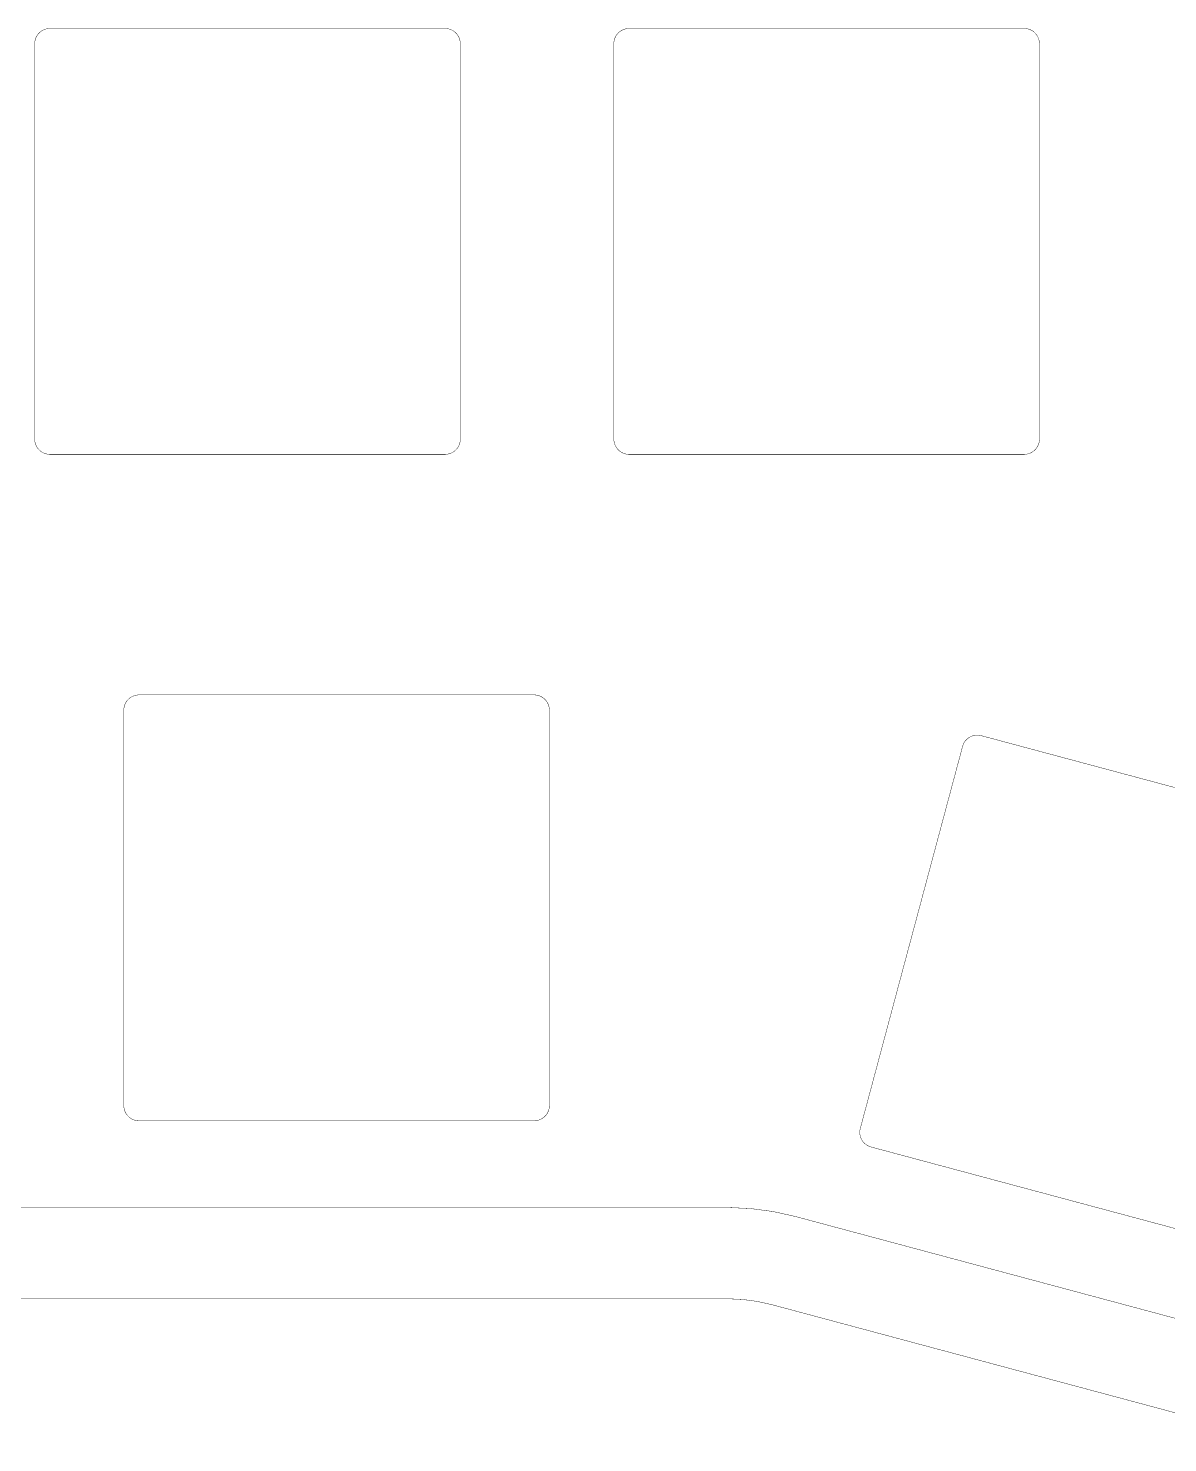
# Model space of a CAD drawing. Header units: inches. Extents: x -214 to 438, y -213 to 250.
# Drawn here: x 10.33 to 47.81, y 69.28 to 115.78 of the extents above; entities that cross this region are included whole.
import ezdxf

# ---------------------------------------------------------------- set-up
doc = ezdxf.new("R2010")
doc.units = ezdxf.units.IN
doc.layers.add('Drawing3', color=56, linetype='Continuous')

msp = doc.modelspace()

# ---------------------------------------------------------------- linework, layer by layer
at = {"layer": 'Drawing3', "const_width": 0.0127}
for points in [[(10.954, 115.765, -0.044044), (11.042, 115.773)], [(24.041, 115.773, -0.044794), (24.13, 115.765)], [(30.004, 115.765, -0.044044), (30.092, 115.773)], [(43.091, 115.773, -0.044794), (43.18, 115.765)], [(10.542, 115.273, -0.044794), (10.55, 115.362)], [(10.55, 115.362, -0.04285), (10.573, 115.445)], [(10.573, 115.445, -0.043009), (10.609, 115.523)], [(10.609, 115.523, -0.043168), (10.658, 115.593)], [(10.658, 115.593, -0.043329), (10.72, 115.655)], [(10.72, 115.655, -0.043493), (10.791, 115.705)], [(10.791, 115.705, -0.043665), (10.87, 115.742)], [(10.87, 115.742, -0.043848), (10.954, 115.765)], [(24.13, 115.765, -0.04285), (24.213, 115.742)], [(24.213, 115.742, -0.043009), (24.291, 115.706)], [(24.291, 115.706, -0.043168), (24.362, 115.656)], [(24.362, 115.656, -0.043329), (24.423, 115.595)], [(24.423, 115.595, -0.043493), (24.473, 115.524)], [(24.473, 115.524, -0.043665), (24.51, 115.445)], [(24.51, 115.445, -0.043848), (24.533, 115.361)], [(24.533, 115.361, -0.044044), (24.541, 115.273)], [(29.592, 115.273, -0.044794), (29.6, 115.362)], [(29.6, 115.362, -0.04285), (29.623, 115.445)], [(29.623, 115.445, -0.043009), (29.659, 115.523)], [(29.659, 115.523, -0.043168), (29.708, 115.593)], [(29.708, 115.593, -0.043329), (29.77, 115.655)], [(29.77, 115.655, -0.043493), (29.841, 115.705)], [(29.841, 115.705, -0.043665), (29.92, 115.742)], [(29.92, 115.742, -0.043848), (30.004, 115.765)], [(43.18, 115.765, -0.04285), (43.263, 115.742)], [(43.263, 115.742, -0.043009), (43.341, 115.706)], [(43.341, 115.706, -0.043168), (43.412, 115.656)], [(43.412, 115.656, -0.043329), (43.473, 115.595)], [(43.473, 115.595, -0.043493), (43.523, 115.524)], [(43.523, 115.524, -0.043665), (43.56, 115.445)], [(43.56, 115.445, -0.043848), (43.583, 115.361)], [(43.583, 115.361, -0.044044), (43.591, 115.273)], [(10.55, 102.186, -0.044044), (10.542, 102.274)], [(10.573, 102.101, -0.043848), (10.55, 102.186)], [(10.61, 102.022, -0.043665), (10.573, 102.101)], [(10.66, 101.951, -0.043493), (10.61, 102.022)], [(10.721, 101.89, -0.043329), (10.66, 101.951)], [(10.792, 101.841, -0.043168), (10.721, 101.89)], [(10.87, 101.804, -0.043009), (10.792, 101.841)], [(24.293, 101.842, -0.043665), (24.214, 101.804)], [(24.364, 101.892, -0.043493), (24.293, 101.842)], [(24.425, 101.953, -0.043329), (24.364, 101.892)], [(24.474, 102.024, -0.043168), (24.425, 101.953)], [(24.511, 102.102, -0.043009), (24.474, 102.024)], [(24.533, 102.185, -0.04285), (24.511, 102.102)], [(24.541, 102.274, -0.044794), (24.533, 102.185)], [(29.6, 102.186, -0.044044), (29.592, 102.274)], [(29.623, 102.101, -0.043848), (29.6, 102.186)], [(29.66, 102.022, -0.043665), (29.623, 102.101)], [(29.71, 101.951, -0.043493), (29.66, 102.022)], [(29.771, 101.89, -0.043329), (29.71, 101.951)], [(29.842, 101.841, -0.043168), (29.771, 101.89)], [(29.92, 101.804, -0.043009), (29.842, 101.841)], [(43.343, 101.842, -0.043665), (43.264, 101.804)], [(43.414, 101.892, -0.043493), (43.343, 101.842)], [(43.475, 101.953, -0.043329), (43.414, 101.892)], [(43.524, 102.024, -0.043168), (43.475, 101.953)], [(43.561, 102.102, -0.043009), (43.524, 102.024)], [(43.583, 102.185, -0.04285), (43.561, 102.102)], [(43.591, 102.274, -0.044794), (43.583, 102.185)], [(10.953, 101.782, -0.04285), (10.87, 101.804)], [(11.042, 101.774, -0.044794), (10.953, 101.782)], [(24.129, 101.782, -0.044044), (24.041, 101.774)], [(24.214, 101.804, -0.043848), (24.129, 101.782)], [(30.003, 101.782, -0.04285), (29.92, 101.804)], [(30.092, 101.774, -0.044794), (30.003, 101.782)], [(43.179, 101.782, -0.044044), (43.091, 101.774)], [(43.264, 101.804, -0.043848), (43.179, 101.782)], [(13.473, 93.365, -0.044794), (13.481, 93.454)], [(13.481, 93.454, -0.04285), (13.503, 93.537)], [(13.503, 93.537, -0.043009), (13.54, 93.615)], [(13.54, 93.615, -0.043168), (13.589, 93.685)], [(13.589, 93.685, -0.043329), (13.65, 93.747)], [(13.65, 93.747, -0.043493), (13.722, 93.797)], [(13.722, 93.797, -0.043665), (13.801, 93.834)], [(13.801, 93.834, -0.043848), (13.885, 93.857)], [(13.885, 93.857, -0.044044), (13.973, 93.865)], [(26.972, 93.865, -0.044794), (27.061, 93.857)], [(27.061, 93.857, -0.04285), (27.144, 93.834)], [(27.144, 93.834, -0.043009), (27.222, 93.798)], [(27.222, 93.798, -0.043168), (27.293, 93.748)], [(27.293, 93.748, -0.043329), (27.354, 93.687)], [(27.354, 93.687, -0.043493), (27.404, 93.616)], [(27.404, 93.616, -0.043665), (27.441, 93.537)], [(27.441, 93.537, -0.043848), (27.464, 93.452)], [(27.464, 93.452, -0.044044), (27.472, 93.365)], [(41.334, 92.496, -0.043493), (41.415, 92.526)], [(41.415, 92.526, -0.043665), (41.501, 92.541)], [(41.501, 92.541, -0.043848), (41.589, 92.541)], [(41.589, 92.541, -0.044044), (41.676, 92.526)], [(41.063, 92.172, -0.044794), (41.094, 92.257)], [(41.094, 92.257, -0.04285), (41.137, 92.331)], [(41.137, 92.331, -0.043009), (41.193, 92.397)], [(41.193, 92.397, -0.043168), (41.259, 92.452)], [(41.259, 92.452, -0.043329), (41.334, 92.496)], [(13.481, 80.278, -0.044044), (13.473, 80.366)], [(13.504, 80.193, -0.043848), (13.481, 80.278)], [(13.541, 80.114, -0.043665), (13.504, 80.193)], [(13.591, 80.043, -0.043493), (13.541, 80.114)], [(13.652, 79.982, -0.043329), (13.591, 80.043)], [(13.723, 79.933, -0.043168), (13.652, 79.982)], [(27.294, 79.984, -0.043493), (27.223, 79.934)], [(27.356, 80.045, -0.043329), (27.294, 79.984)], [(27.405, 80.116, -0.043168), (27.356, 80.045)], [(27.441, 80.194, -0.043009), (27.405, 80.116)], [(27.464, 80.276, -0.04285), (27.441, 80.194)], [(27.472, 80.366, -0.044794), (27.464, 80.276)], [(13.801, 79.896, -0.043009), (13.723, 79.933)], [(13.884, 79.874, -0.04285), (13.801, 79.896)], [(13.973, 79.866, -0.044794), (13.884, 79.874)], [(27.06, 79.873, -0.044044), (26.972, 79.866)], [(27.144, 79.896, -0.043848), (27.06, 79.873)], [(27.223, 79.934, -0.043665), (27.144, 79.896)], [(37.684, 79.442, -0.043848), (37.684, 79.53)], [(37.684, 79.53, -0.044044), (37.699, 79.616)], [(37.699, 79.356, -0.043665), (37.684, 79.442)], [(37.729, 79.274, -0.043493), (37.699, 79.356)], [(37.773, 79.199, -0.043329), (37.729, 79.274)], [(37.829, 79.133, -0.043168), (37.773, 79.199)], [(37.894, 79.078, -0.043009), (37.829, 79.133)], [(37.968, 79.035, -0.04285), (37.894, 79.078)], [(38.053, 79.004, -0.044794), (37.968, 79.035)], [(33.323, 77.015, -0.065543), (35.561, 76.72)], [(33.323, 74.015, -0.065543), (34.785, 73.822)]]:
    msp.add_lwpolyline(points, format="xyb", dxfattribs=at)
for points in [[(11.042, 115.773), (24.041, 115.773)], [(30.092, 115.773), (43.091, 115.773)], [(10.542, 102.274), (10.542, 115.273)], [(24.541, 102.274), (24.541, 115.273)], [(29.592, 102.274), (29.592, 115.273)], [(43.591, 102.274), (43.591, 115.273)], [(11.042, 101.774), (24.041, 101.774)], [(30.092, 101.774), (43.091, 101.774)], [(13.973, 93.865), (26.972, 93.865)], [(13.473, 80.366), (13.473, 93.365)], [(27.472, 80.366), (27.472, 93.365)], [(41.676, 92.526), (54.232, 89.162)], [(37.699, 79.616), (41.063, 92.172)], [(13.973, 79.866), (26.972, 79.866)], [(38.053, 79.004), (50.609, 75.64)], [(-15.192, 77.015), (33.323, 77.015)], [(35.561, 76.72), (52.481, 72.187)], [(-15.192, 74.015), (33.323, 74.015)], [(34.785, 73.822), (51.705, 69.289)]]:
    msp.add_lwpolyline(points, dxfattribs=at)
at = {"layer": 'Drawing3', "const_width": 0.00635}
for points in [[(11.039, 115.773, 1), (11.045, 115.773, 1)], [(24.038, 115.773, 1), (24.044, 115.773, 1)], [(30.089, 115.773, 1), (30.095, 115.773, 1)], [(43.088, 115.773, 1), (43.094, 115.773, 1)], [(10.547, 115.362, 1), (10.553, 115.362, 1)], [(10.547, 115.362, 1), (10.553, 115.362, 1)], [(10.569, 115.445, 1), (10.576, 115.445, 1)], [(10.569, 115.445, 1), (10.576, 115.445, 1)], [(10.606, 115.523, 1), (10.612, 115.523, 1)], [(10.606, 115.523, 1), (10.612, 115.523, 1)], [(10.655, 115.593, 1), (10.662, 115.593, 1)], [(10.655, 115.593, 1), (10.662, 115.593, 1)], [(10.716, 115.655, 1), (10.723, 115.655, 1)], [(10.716, 115.655, 1), (10.723, 115.655, 1)], [(10.788, 115.705, 1), (10.794, 115.705, 1)], [(10.788, 115.705, 1), (10.794, 115.705, 1)], [(10.867, 115.742, 1), (10.873, 115.742, 1)], [(10.867, 115.742, 1), (10.873, 115.742, 1)], [(10.951, 115.765, 1), (10.958, 115.765, 1)], [(10.951, 115.765, 1), (10.958, 115.765, 1)], [(24.127, 115.765, 1), (24.134, 115.765, 1)], [(24.127, 115.765, 1), (24.134, 115.765, 1)], [(24.21, 115.742, 1), (24.216, 115.742, 1)], [(24.21, 115.742, 1), (24.216, 115.742, 1)], [(24.288, 115.706, 1), (24.294, 115.706, 1)], [(24.288, 115.706, 1), (24.294, 115.706, 1)], [(24.359, 115.656, 1), (24.365, 115.656, 1)], [(24.359, 115.656, 1), (24.365, 115.656, 1)], [(24.42, 115.595, 1), (24.426, 115.595, 1)], [(24.42, 115.595, 1), (24.426, 115.595, 1)], [(24.47, 115.524, 1), (24.476, 115.524, 1)], [(24.47, 115.524, 1), (24.476, 115.524, 1)], [(24.507, 115.445, 1), (24.514, 115.445, 1)], [(24.507, 115.445, 1), (24.514, 115.445, 1)], [(24.53, 115.361, 1), (24.537, 115.361, 1)], [(24.53, 115.361, 1), (24.537, 115.361, 1)], [(29.597, 115.362, 1), (29.603, 115.362, 1)], [(29.597, 115.362, 1), (29.603, 115.362, 1)], [(29.619, 115.445, 1), (29.626, 115.445, 1)], [(29.619, 115.445, 1), (29.626, 115.445, 1)], [(29.656, 115.523, 1), (29.662, 115.523, 1)], [(29.656, 115.523, 1), (29.662, 115.523, 1)], [(29.705, 115.593, 1), (29.712, 115.593, 1)], [(29.705, 115.593, 1), (29.712, 115.593, 1)], [(29.766, 115.655, 1), (29.773, 115.655, 1)], [(29.766, 115.655, 1), (29.773, 115.655, 1)], [(29.838, 115.705, 1), (29.844, 115.705, 1)], [(29.838, 115.705, 1), (29.844, 115.705, 1)], [(29.917, 115.742, 1), (29.923, 115.742, 1)], [(29.917, 115.742, 1), (29.923, 115.742, 1)], [(30.001, 115.765, 1), (30.008, 115.765, 1)], [(30.001, 115.765, 1), (30.008, 115.765, 1)], [(43.177, 115.765, 1), (43.184, 115.765, 1)], [(43.177, 115.765, 1), (43.184, 115.765, 1)], [(43.26, 115.742, 1), (43.266, 115.742, 1)], [(43.26, 115.742, 1), (43.266, 115.742, 1)], [(43.338, 115.706, 1), (43.344, 115.706, 1)], [(43.338, 115.706, 1), (43.344, 115.706, 1)], [(43.409, 115.656, 1), (43.415, 115.656, 1)], [(43.409, 115.656, 1), (43.415, 115.656, 1)], [(43.47, 115.595, 1), (43.476, 115.595, 1)], [(43.47, 115.595, 1), (43.476, 115.595, 1)], [(43.52, 115.524, 1), (43.526, 115.524, 1)], [(43.52, 115.524, 1), (43.526, 115.524, 1)], [(43.557, 115.445, 1), (43.564, 115.445, 1)], [(43.557, 115.445, 1), (43.564, 115.445, 1)], [(43.58, 115.361, 1), (43.587, 115.361, 1)], [(43.58, 115.361, 1), (43.587, 115.361, 1)], [(10.539, 115.273, 1), (10.545, 115.273, 1)], [(24.538, 115.273, 1), (24.544, 115.273, 1)], [(29.589, 115.273, 1), (29.595, 115.273, 1)], [(43.588, 115.273, 1), (43.594, 115.273, 1)], [(10.539, 102.274, 1), (10.545, 102.274, 1)], [(10.547, 102.186, 1), (10.553, 102.186, 1)], [(10.547, 102.186, 1), (10.553, 102.186, 1)], [(10.57, 102.101, 1), (10.576, 102.101, 1)], [(10.57, 102.101, 1), (10.576, 102.101, 1)], [(10.607, 102.022, 1), (10.613, 102.022, 1)], [(10.607, 102.022, 1), (10.613, 102.022, 1)], [(10.657, 101.951, 1), (10.663, 101.951, 1)], [(10.657, 101.951, 1), (10.663, 101.951, 1)], [(10.718, 101.89, 1), (10.725, 101.89, 1)], [(10.718, 101.89, 1), (10.725, 101.89, 1)], [(10.789, 101.841, 1), (10.795, 101.841, 1)], [(10.789, 101.841, 1), (10.795, 101.841, 1)], [(24.289, 101.842, 1), (24.296, 101.842, 1)], [(24.289, 101.842, 1), (24.296, 101.842, 1)], [(24.36, 101.892, 1), (24.367, 101.892, 1)], [(24.36, 101.892, 1), (24.367, 101.892, 1)], [(24.422, 101.953, 1), (24.428, 101.953, 1)], [(24.422, 101.953, 1), (24.428, 101.953, 1)], [(24.471, 102.024, 1), (24.477, 102.024, 1)], [(24.471, 102.024, 1), (24.477, 102.024, 1)], [(24.507, 102.102, 1), (24.514, 102.102, 1)], [(24.507, 102.102, 1), (24.514, 102.102, 1)], [(24.53, 102.185, 1), (24.536, 102.185, 1)], [(24.53, 102.185, 1), (24.536, 102.185, 1)], [(24.538, 102.274, 1), (24.544, 102.274, 1)], [(29.589, 102.274, 1), (29.595, 102.274, 1)], [(29.597, 102.186, 1), (29.603, 102.186, 1)], [(29.597, 102.186, 1), (29.603, 102.186, 1)], [(29.62, 102.101, 1), (29.626, 102.101, 1)], [(29.62, 102.101, 1), (29.626, 102.101, 1)], [(29.657, 102.022, 1), (29.663, 102.022, 1)], [(29.657, 102.022, 1), (29.663, 102.022, 1)], [(29.707, 101.951, 1), (29.713, 101.951, 1)], [(29.707, 101.951, 1), (29.713, 101.951, 1)], [(29.768, 101.89, 1), (29.775, 101.89, 1)], [(29.768, 101.89, 1), (29.775, 101.89, 1)], [(29.839, 101.841, 1), (29.845, 101.841, 1)], [(29.839, 101.841, 1), (29.845, 101.841, 1)], [(43.339, 101.842, 1), (43.346, 101.842, 1)], [(43.339, 101.842, 1), (43.346, 101.842, 1)], [(43.41, 101.892, 1), (43.417, 101.892, 1)], [(43.41, 101.892, 1), (43.417, 101.892, 1)], [(43.472, 101.953, 1), (43.478, 101.953, 1)], [(43.472, 101.953, 1), (43.478, 101.953, 1)], [(43.521, 102.024, 1), (43.527, 102.024, 1)], [(43.521, 102.024, 1), (43.527, 102.024, 1)], [(43.557, 102.102, 1), (43.564, 102.102, 1)], [(43.557, 102.102, 1), (43.564, 102.102, 1)], [(43.58, 102.185, 1), (43.586, 102.185, 1)], [(43.58, 102.185, 1), (43.586, 102.185, 1)], [(43.588, 102.274, 1), (43.594, 102.274, 1)], [(10.867, 101.804, 1), (10.873, 101.804, 1)], [(10.867, 101.804, 1), (10.873, 101.804, 1)], [(10.95, 101.782, 1), (10.956, 101.782, 1)], [(10.95, 101.782, 1), (10.956, 101.782, 1)], [(11.039, 101.774, 1), (11.045, 101.774, 1)], [(24.038, 101.774, 1), (24.044, 101.774, 1)], [(24.126, 101.782, 1), (24.132, 101.782, 1)], [(24.126, 101.782, 1), (24.132, 101.782, 1)], [(24.21, 101.804, 1), (24.217, 101.804, 1)], [(24.21, 101.804, 1), (24.217, 101.804, 1)], [(29.917, 101.804, 1), (29.923, 101.804, 1)], [(29.917, 101.804, 1), (29.923, 101.804, 1)], [(30, 101.782, 1), (30.006, 101.782, 1)], [(30, 101.782, 1), (30.006, 101.782, 1)], [(30.089, 101.774, 1), (30.095, 101.774, 1)], [(43.088, 101.774, 1), (43.094, 101.774, 1)], [(43.176, 101.782, 1), (43.182, 101.782, 1)], [(43.176, 101.782, 1), (43.182, 101.782, 1)], [(43.26, 101.804, 1), (43.267, 101.804, 1)], [(43.26, 101.804, 1), (43.267, 101.804, 1)], [(13.478, 93.454, 1), (13.484, 93.454, 1)], [(13.478, 93.454, 1), (13.484, 93.454, 1)], [(13.5, 93.537, 1), (13.507, 93.537, 1)], [(13.5, 93.537, 1), (13.507, 93.537, 1)], [(13.537, 93.615, 1), (13.543, 93.615, 1)], [(13.537, 93.615, 1), (13.543, 93.615, 1)], [(13.586, 93.685, 1), (13.592, 93.685, 1)], [(13.586, 93.685, 1), (13.592, 93.685, 1)], [(13.647, 93.747, 1), (13.654, 93.747, 1)], [(13.647, 93.747, 1), (13.654, 93.747, 1)], [(13.718, 93.797, 1), (13.725, 93.797, 1)], [(13.718, 93.797, 1), (13.725, 93.797, 1)], [(13.797, 93.834, 1), (13.804, 93.834, 1)], [(13.797, 93.834, 1), (13.804, 93.834, 1)], [(13.882, 93.857, 1), (13.888, 93.857, 1)], [(13.882, 93.857, 1), (13.888, 93.857, 1)], [(13.97, 93.865, 1), (13.976, 93.865, 1)], [(26.969, 93.865, 1), (26.975, 93.865, 1)], [(27.058, 93.857, 1), (27.064, 93.857, 1)], [(27.058, 93.857, 1), (27.064, 93.857, 1)], [(27.141, 93.834, 1), (27.147, 93.834, 1)], [(27.141, 93.834, 1), (27.147, 93.834, 1)], [(27.219, 93.798, 1), (27.225, 93.798, 1)], [(27.219, 93.798, 1), (27.225, 93.798, 1)], [(27.289, 93.748, 1), (27.296, 93.748, 1)], [(27.289, 93.748, 1), (27.296, 93.748, 1)], [(27.351, 93.687, 1), (27.357, 93.687, 1)], [(27.351, 93.687, 1), (27.357, 93.687, 1)], [(27.401, 93.616, 1), (27.407, 93.616, 1)], [(27.401, 93.616, 1), (27.407, 93.616, 1)], [(27.438, 93.537, 1), (27.444, 93.537, 1)], [(27.438, 93.537, 1), (27.444, 93.537, 1)], [(27.461, 93.452, 1), (27.467, 93.452, 1)], [(27.461, 93.452, 1), (27.467, 93.452, 1)], [(13.47, 93.365, 1), (13.476, 93.365, 1)], [(27.469, 93.365, 1), (27.475, 93.365, 1)], [(41.412, 92.526, 1), (41.419, 92.526, 1)], [(41.412, 92.526, 1), (41.419, 92.526, 1)], [(41.498, 92.541, 1), (41.504, 92.541, 1)], [(41.498, 92.541, 1), (41.504, 92.541, 1)], [(41.586, 92.541, 1), (41.592, 92.541, 1)], [(41.586, 92.541, 1), (41.592, 92.541, 1)], [(41.673, 92.526, 1), (41.679, 92.526, 1)], [(41.06, 92.172, 1), (41.067, 92.172, 1)], [(41.091, 92.257, 1), (41.097, 92.257, 1)], [(41.091, 92.257, 1), (41.097, 92.257, 1)], [(41.134, 92.331, 1), (41.141, 92.331, 1)], [(41.134, 92.331, 1), (41.141, 92.331, 1)], [(41.19, 92.397, 1), (41.196, 92.397, 1)], [(41.19, 92.397, 1), (41.196, 92.397, 1)], [(41.256, 92.452, 1), (41.262, 92.452, 1)], [(41.256, 92.452, 1), (41.262, 92.452, 1)], [(41.331, 92.496, 1), (41.337, 92.496, 1)], [(41.331, 92.496, 1), (41.337, 92.496, 1)], [(13.47, 80.366, 1), (13.476, 80.366, 1)], [(13.478, 80.278, 1), (13.484, 80.278, 1)], [(13.478, 80.278, 1), (13.484, 80.278, 1)], [(13.5, 80.193, 1), (13.507, 80.193, 1)], [(13.5, 80.193, 1), (13.507, 80.193, 1)], [(13.538, 80.114, 1), (13.544, 80.114, 1)], [(13.538, 80.114, 1), (13.544, 80.114, 1)], [(13.588, 80.043, 1), (13.594, 80.043, 1)], [(13.588, 80.043, 1), (13.594, 80.043, 1)], [(13.649, 79.982, 1), (13.655, 79.982, 1)], [(13.649, 79.982, 1), (13.655, 79.982, 1)], [(27.291, 79.984, 1), (27.298, 79.984, 1)], [(27.291, 79.984, 1), (27.298, 79.984, 1)], [(27.352, 80.045, 1), (27.359, 80.045, 1)], [(27.352, 80.045, 1), (27.359, 80.045, 1)], [(27.402, 80.116, 1), (27.408, 80.116, 1)], [(27.402, 80.116, 1), (27.408, 80.116, 1)], [(27.438, 80.194, 1), (27.445, 80.194, 1)], [(27.438, 80.194, 1), (27.445, 80.194, 1)], [(27.461, 80.276, 1), (27.467, 80.276, 1)], [(27.461, 80.276, 1), (27.467, 80.276, 1)], [(27.469, 80.366, 1), (27.475, 80.366, 1)], [(13.72, 79.933, 1), (13.726, 79.933, 1)], [(13.72, 79.933, 1), (13.726, 79.933, 1)], [(13.798, 79.896, 1), (13.804, 79.896, 1)], [(13.798, 79.896, 1), (13.804, 79.896, 1)], [(13.881, 79.874, 1), (13.887, 79.874, 1)], [(13.881, 79.874, 1), (13.887, 79.874, 1)], [(13.97, 79.866, 1), (13.976, 79.866, 1)], [(26.969, 79.866, 1), (26.975, 79.866, 1)], [(27.057, 79.873, 1), (27.063, 79.873, 1)], [(27.057, 79.873, 1), (27.063, 79.873, 1)], [(27.141, 79.896, 1), (27.148, 79.896, 1)], [(27.141, 79.896, 1), (27.148, 79.896, 1)], [(27.22, 79.934, 1), (27.227, 79.934, 1)], [(27.22, 79.934, 1), (27.227, 79.934, 1)], [(37.681, 79.53, 1), (37.687, 79.53, 1)], [(37.681, 79.53, 1), (37.687, 79.53, 1)], [(37.696, 79.616, 1), (37.702, 79.616, 1)], [(37.681, 79.442, 1), (37.687, 79.442, 1)], [(37.681, 79.442, 1), (37.687, 79.442, 1)], [(37.696, 79.356, 1), (37.703, 79.356, 1)], [(37.696, 79.356, 1), (37.703, 79.356, 1)], [(37.726, 79.274, 1), (37.733, 79.274, 1)], [(37.726, 79.274, 1), (37.733, 79.274, 1)], [(37.77, 79.199, 1), (37.776, 79.199, 1)], [(37.77, 79.199, 1), (37.776, 79.199, 1)], [(37.825, 79.133, 1), (37.832, 79.133, 1)], [(37.825, 79.133, 1), (37.832, 79.133, 1)], [(37.891, 79.078, 1), (37.898, 79.078, 1)], [(37.891, 79.078, 1), (37.898, 79.078, 1)], [(37.965, 79.035, 1), (37.972, 79.035, 1)], [(37.965, 79.035, 1), (37.972, 79.035, 1)], [(38.049, 79.004, 1), (38.056, 79.004, 1)], [(33.32, 77.015, 1), (33.326, 77.015, 1)], [(35.558, 76.72, 1), (35.565, 76.72, 1)], [(33.32, 74.015, 1), (33.326, 74.015, 1)], [(34.782, 73.822, 1), (34.788, 73.822, 1)]]:
    msp.add_lwpolyline(points, format="xyb", close=True, dxfattribs=at)

doc.saveas('drawing.dxf')
